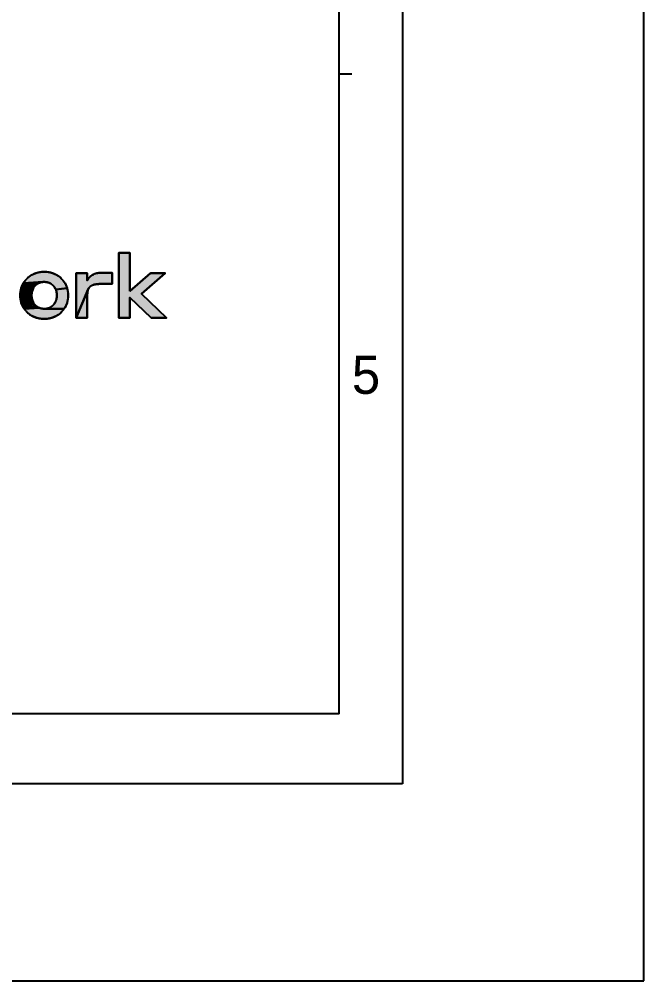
# Model space of a CAD drawing. Header units: millimetres. Extents: x 0 to 420, y 0 to 297.
# Drawn here: x 370.8 to 420, y 0 to 75.7 of the extents above; entities that cross this region are included whole.
import ezdxf

# ---------------------------------------------------------------- set-up
doc = ezdxf.new("R2010")
doc.units = ezdxf.units.MM
doc.header["$LTSCALE"] = 23.1
doc.layers.get('0').update_dxf_attribs({"linetype": 'CONTINUOUS'})
doc.styles.add('TEXTSTYLE_2', font='txt')

msp = doc.modelspace()

# ---------------------------------------------------------------- hatches: boundary and pattern name
at = {"linetype": 'CONTINUOUS'}
for points in [[(379.519, 54.279), (381.132, 55.711), (382.293, 55.711), (380.423, 54.07), (382.39, 52.193), (381.201, 52.193), (379.519, 53.792), (379.519, 52.193), (378.643, 52.193), (378.643, 57.31), (379.519, 57.31)], [(372.768, 55.801), (372.919, 55.796), (373.067, 55.781), (373.21, 55.755), (373.349, 55.72), (373.483, 55.676), (373.611, 55.622), (373.734, 55.56), (373.851, 55.489), (373.962, 55.411), (374.066, 55.324), (374.163, 55.23), (374.252, 55.129), (374.334, 55.022), (374.407, 54.907), (374.472, 54.787), (374.527, 54.661), (374.574, 54.529), (373.669, 54.423), (373.636, 54.492), (373.599, 54.557), (373.557, 54.619), (373.511, 54.677), (373.461, 54.731), (373.408, 54.781), (373.35, 54.827), (373.289, 54.868), (373.224, 54.904), (373.155, 54.935), (373.084, 54.961), (373.009, 54.982), (372.932, 54.997), (372.851, 55.006), (372.768, 55.009), (372.684, 55.006), (371.121, 54.907), (371.194, 55.022), (371.276, 55.129), (371.365, 55.23), (371.462, 55.324), (371.566, 55.411), (371.677, 55.489), (371.794, 55.56), (371.918, 55.622), (372.047, 55.676), (372.182, 55.72), (372.322, 55.755), (372.466, 55.781), (372.615, 55.796)], [(377.209, 55.73), (377.3, 55.732), (378.121, 55.732), (378.121, 54.849), (377.182, 54.849), (377.09, 54.848), (377.004, 54.844), (376.922, 54.837), (376.845, 54.828), (376.773, 54.816), (376.705, 54.801), (376.642, 54.784), (376.583, 54.764), (376.529, 54.741), (376.478, 54.715), (376.432, 54.686), (376.389, 54.654), (376.348, 54.617), (376.31, 54.575), (376.278, 54.531), (376.249, 54.482), (376.225, 54.43), (375.277, 52.193), (375.277, 55.711), (376.16, 55.711), (376.16, 55.12), (376.181, 55.163), (376.207, 55.21), (376.238, 55.261), (376.277, 55.314), (376.323, 55.368), (376.376, 55.423), (376.422, 55.463), (376.472, 55.502), (376.527, 55.539), (376.588, 55.575), (376.655, 55.608), (376.728, 55.638), (376.806, 55.665), (376.891, 55.688), (376.964, 55.703), (377.041, 55.715), (377.123, 55.724)], [(371.931, 54.554), (371.894, 54.489), (370.918, 54.392), (370.955, 54.529), (371.973, 54.616)], [(372.019, 54.674), (371.973, 54.616), (370.955, 54.529), (371.001, 54.661), (372.123, 54.779), (372.069, 54.729)], [(372.181, 54.825), (372.123, 54.779), (371.001, 54.661), (371.057, 54.787), (372.308, 54.903), (372.243, 54.866)], [(372.377, 54.934), (372.308, 54.903), (371.057, 54.787), (371.121, 54.907), (372.684, 55.006), (372.603, 54.996), (372.524, 54.981), (372.449, 54.96)], [(374.574, 54.529), (374.611, 54.392), (374.637, 54.25), (374.654, 54.103), (374.659, 53.952), (374.654, 53.801), (374.637, 53.655), (374.611, 53.513), (374.574, 53.375), (374.527, 53.244), (374.472, 53.117), (374.407, 52.997), (374.334, 52.882), (372.851, 52.898), (372.932, 52.907), (373.009, 52.922), (373.084, 52.943), (373.155, 52.969), (373.224, 53), (373.289, 53.036), (373.35, 53.077), (373.408, 53.123), (373.461, 53.173), (373.511, 53.227), (373.557, 53.285), (373.599, 53.347), (373.636, 53.412), (373.669, 53.481), (373.697, 53.553), (373.72, 53.628), (373.738, 53.705), (373.752, 53.785), (373.76, 53.868), (373.762, 53.952), (373.76, 54.037), (373.752, 54.119), (373.738, 54.199), (373.72, 54.276), (373.697, 54.351), (373.669, 54.423)], [(371.778, 54.117), (371.77, 54.036), (371.767, 53.952), (370.876, 53.801), (370.87, 53.952), (370.876, 54.103), (371.791, 54.197)], [(371.81, 54.274), (371.791, 54.197), (370.876, 54.103), (370.892, 54.25), (371.833, 54.348)], [(371.77, 53.869), (371.778, 53.787), (370.892, 53.655), (370.876, 53.801), (371.767, 53.952)], [(371.861, 54.42), (371.833, 54.348), (370.892, 54.25), (370.918, 54.392), (371.894, 54.489)], [(371.791, 53.708), (371.81, 53.63), (370.918, 53.513), (370.892, 53.655), (371.778, 53.787)], [(376.16, 54.042), (376.16, 52.193), (375.277, 52.193), (376.225, 54.43), (376.204, 54.375), (376.188, 54.316), (376.176, 54.253), (376.167, 54.187), (376.162, 54.116)], [(371.833, 53.556), (371.861, 53.484), (370.955, 53.375), (370.918, 53.513), (371.81, 53.63)], [(371.894, 53.415), (371.931, 53.35), (371.001, 53.244), (370.955, 53.375), (371.861, 53.484)], [(371.973, 53.288), (372.019, 53.23), (371.057, 53.117), (371.001, 53.244), (371.931, 53.35)], [(372.123, 53.125), (372.181, 53.079), (371.121, 52.997), (371.057, 53.117), (372.019, 53.23), (372.069, 53.175)], [(372.308, 53.001), (372.377, 52.97), (371.194, 52.882), (371.121, 52.997), (372.181, 53.079), (372.243, 53.038)], [(372.768, 52.895), (372.851, 52.898), (374.334, 52.882), (374.252, 52.775), (374.163, 52.674), (374.066, 52.58), (373.962, 52.493), (373.851, 52.415), (373.734, 52.344), (373.611, 52.282), (373.483, 52.229), (373.349, 52.184), (373.21, 52.149), (373.067, 52.123), (372.919, 52.108), (372.768, 52.103), (372.615, 52.108), (372.466, 52.123), (372.322, 52.149), (372.182, 52.184), (372.047, 52.229), (371.918, 52.282), (371.794, 52.344), (371.677, 52.415), (371.566, 52.493), (371.462, 52.58), (371.365, 52.674), (371.276, 52.775), (371.194, 52.882), (372.377, 52.97), (372.449, 52.944), (372.524, 52.923), (372.603, 52.908), (372.684, 52.898)]]:
    msp.add_hatch(color=7, dxfattribs=at).paths.add_polyline_path(points)

# ---------------------------------------------------------------- linework, layer by layer
at = {"color": 7, "linetype": 'CONTINUOUS'}
for p, q in [((420, 0), (420, 297)), ((401, 281.5), (401, 15.5)), ((396, 21), (396, 276)), ((396, 71.4), (397, 71.4)), ((379.519, 57.31), (378.643, 57.31)), ((378.643, 57.31), (378.643, 52.193)), ((379.519, 54.279), (379.519, 57.31)), ((376.16, 55.711), (375.277, 55.711)), ((375.277, 55.711), (375.277, 52.193)), ((376.16, 55.12), (376.16, 55.711)), ((378.121, 55.732), (377.3, 55.732)), ((378.121, 54.849), (378.121, 55.732)), ((381.132, 55.711), (379.519, 54.279)), ((380.423, 54.07), (382.293, 55.711)), ((382.293, 55.711), (381.132, 55.711)), ((377.182, 54.849), (378.121, 54.849)), ((376.16, 52.193), (376.16, 54.042)), ((379.519, 53.792), (381.201, 52.193)), ((379.519, 52.193), (379.519, 53.792)), ((382.39, 52.193), (380.423, 54.07)), ((375.277, 52.193), (376.16, 52.193)), ((378.643, 52.193), (379.519, 52.193)), ((381.201, 52.193), (382.39, 52.193)), ((396, 21), (23.5, 21)), ((401, 15.5), (19, 15.5)), ((0, 0), (420, 0))]:
    msp.add_line(p, q, dxfattribs=at)
for points in [[(379.519, 54.279), (381.132, 55.711), (382.293, 55.711), (380.423, 54.07), (382.39, 52.193), (381.201, 52.193), (379.519, 53.792), (379.519, 52.193), (378.643, 52.193), (378.643, 57.31), (379.519, 57.31), (379.519, 54.279)], [(372.768, 55.801), (372.721, 55.801), (372.675, 55.799), (372.628, 55.797), (372.582, 55.794), (372.537, 55.789), (372.492, 55.784), (372.447, 55.778), (372.403, 55.771), (372.359, 55.763), (372.315, 55.754), (372.272, 55.744), (372.23, 55.733), (372.188, 55.722), (372.146, 55.709), (372.105, 55.696), (372.064, 55.682), (372.024, 55.667), (371.984, 55.651), (371.945, 55.634), (371.907, 55.617), (371.869, 55.599), (371.831, 55.58), (371.794, 55.56), (371.758, 55.539), (371.722, 55.518), (371.687, 55.496), (371.652, 55.473), (371.618, 55.449), (371.585, 55.425), (371.552, 55.4), (371.52, 55.374), (371.488, 55.348), (371.457, 55.32), (371.427, 55.292), (371.398, 55.264), (371.369, 55.235), (371.341, 55.205), (371.314, 55.174), (371.287, 55.143), (371.261, 55.111), (371.236, 55.079), (371.211, 55.046), (371.188, 55.012), (371.165, 54.978), (371.143, 54.943), (371.121, 54.907), (371.101, 54.871), (371.081, 54.835), (371.062, 54.798), (371.044, 54.76), (371.027, 54.722), (371.01, 54.683), (370.995, 54.644), (370.98, 54.604), (370.966, 54.564), (370.953, 54.523), (370.941, 54.482), (370.93, 54.44), (370.92, 54.398), (370.911, 54.355), (370.902, 54.312), (370.895, 54.268), (370.888, 54.225), (370.883, 54.18), (370.878, 54.135), (370.875, 54.09), (370.872, 54.044), (370.871, 53.999), (370.87, 53.952)], [(372.768, 55.801), (372.919, 55.796), (373.067, 55.781), (373.21, 55.755), (373.349, 55.72), (373.483, 55.676), (373.611, 55.622), (373.734, 55.56), (373.851, 55.489), (373.962, 55.411), (374.066, 55.324), (374.163, 55.23), (374.252, 55.129), (374.334, 55.022), (374.407, 54.907), (374.472, 54.787), (374.527, 54.661), (374.574, 54.529), (373.669, 54.423), (373.636, 54.492), (373.599, 54.557), (373.557, 54.619), (373.511, 54.677), (373.461, 54.731), (373.408, 54.781), (373.35, 54.827), (373.289, 54.868), (373.224, 54.904), (373.155, 54.935), (373.084, 54.961), (373.009, 54.982), (372.932, 54.997), (372.851, 55.006), (372.768, 55.009), (372.684, 55.006), (371.121, 54.907), (371.194, 55.022), (371.276, 55.129), (371.365, 55.23), (371.462, 55.324), (371.566, 55.411), (371.677, 55.489), (371.794, 55.56), (371.918, 55.622), (372.047, 55.676), (372.182, 55.72), (372.322, 55.755), (372.466, 55.781), (372.615, 55.796), (372.768, 55.801)], [(374.659, 53.952), (374.659, 53.999), (374.657, 54.044), (374.655, 54.09), (374.651, 54.135), (374.647, 54.18), (374.641, 54.225), (374.635, 54.268), (374.627, 54.312), (374.619, 54.355), (374.609, 54.398), (374.599, 54.44), (374.588, 54.482), (374.576, 54.523), (374.563, 54.564), (374.549, 54.604), (374.534, 54.644), (374.518, 54.683), (374.502, 54.722), (374.485, 54.76), (374.466, 54.798), (374.447, 54.835), (374.428, 54.871), (374.407, 54.907), (374.385, 54.943), (374.363, 54.978), (374.34, 55.012), (374.317, 55.046), (374.292, 55.079), (374.267, 55.111), (374.241, 55.143), (374.214, 55.174), (374.187, 55.205), (374.159, 55.235), (374.13, 55.264), (374.1, 55.292), (374.07, 55.32), (374.039, 55.348), (374.008, 55.374), (373.976, 55.4), (373.943, 55.425), (373.91, 55.449), (373.876, 55.473), (373.841, 55.496), (373.806, 55.518), (373.771, 55.539), (373.734, 55.56), (373.697, 55.58), (373.66, 55.599), (373.622, 55.617), (373.584, 55.634), (373.545, 55.651), (373.505, 55.667), (373.465, 55.682), (373.425, 55.696), (373.384, 55.709), (373.343, 55.722), (373.301, 55.733), (373.259, 55.744), (373.216, 55.754), (373.173, 55.763), (373.13, 55.771), (373.086, 55.778), (373.041, 55.784), (372.997, 55.789), (372.952, 55.794), (372.906, 55.797), (372.861, 55.799), (372.815, 55.801), (372.768, 55.801)], [(377.209, 55.73), (377.3, 55.732), (378.121, 55.732), (378.121, 54.849), (377.182, 54.849), (377.09, 54.848), (377.004, 54.844), (376.922, 54.837), (376.845, 54.828), (376.773, 54.816), (376.705, 54.801), (376.642, 54.784), (376.583, 54.764), (376.529, 54.741), (376.478, 54.715), (376.432, 54.686), (376.389, 54.654), (376.348, 54.617), (376.31, 54.575), (376.278, 54.531), (376.249, 54.482), (376.225, 54.43), (375.277, 52.193), (375.277, 55.711), (376.16, 55.711), (376.16, 55.12), (376.181, 55.163), (376.207, 55.21), (376.238, 55.261), (376.277, 55.314), (376.323, 55.368), (376.376, 55.423), (376.422, 55.463), (376.472, 55.502), (376.527, 55.539), (376.588, 55.575), (376.655, 55.608), (376.728, 55.638), (376.806, 55.665), (376.891, 55.688), (376.964, 55.703), (377.041, 55.715), (377.123, 55.724), (377.209, 55.73)], [(377.3, 55.732), (377.271, 55.732), (377.243, 55.731), (377.215, 55.73), (377.187, 55.729), (377.16, 55.727), (377.133, 55.725), (377.107, 55.723), (377.081, 55.72), (377.056, 55.717), (377.031, 55.714), (377.007, 55.71), (376.983, 55.706), (376.959, 55.702), (376.936, 55.698), (376.913, 55.693), (376.891, 55.688), (376.866, 55.681), (376.842, 55.675), (376.818, 55.668), (376.795, 55.661), (376.772, 55.654), (376.749, 55.646), (376.728, 55.638), (376.706, 55.63), (376.685, 55.621), (376.665, 55.612), (376.645, 55.603), (376.626, 55.594), (376.607, 55.584), (376.588, 55.575), (376.567, 55.563), (376.547, 55.551), (376.527, 55.539), (376.508, 55.527), (376.49, 55.514), (376.472, 55.502), (376.455, 55.489), (376.438, 55.476), (376.422, 55.463), (376.406, 55.449), (376.391, 55.436), (376.376, 55.423), (376.361, 55.408), (376.346, 55.393), (376.332, 55.378), (376.318, 55.363), (376.305, 55.349), (376.293, 55.334), (376.281, 55.319), (376.269, 55.304), (376.259, 55.29), (376.248, 55.275), (376.238, 55.261), (376.229, 55.247), (376.22, 55.233), (376.212, 55.219), (376.204, 55.206), (376.196, 55.193), (376.189, 55.18), (376.183, 55.167), (376.176, 55.155), (376.171, 55.143), (376.165, 55.131), (376.16, 55.12)], [(371.931, 54.554), (371.894, 54.489), (370.918, 54.392), (370.955, 54.529), (371.973, 54.616), (371.931, 54.554)], [(372.019, 54.674), (371.973, 54.616), (370.955, 54.529), (371.001, 54.661), (372.123, 54.779), (372.069, 54.729), (372.019, 54.674)], [(372.181, 54.825), (372.123, 54.779), (371.001, 54.661), (371.057, 54.787), (372.308, 54.903), (372.243, 54.866), (372.181, 54.825)], [(372.377, 54.934), (372.308, 54.903), (371.057, 54.787), (371.121, 54.907), (372.684, 55.006), (372.603, 54.996), (372.524, 54.981), (372.449, 54.96), (372.377, 54.934)], [(371.767, 53.952), (371.767, 53.978), (371.768, 54.003), (371.769, 54.028), (371.771, 54.054), (371.773, 54.078), (371.776, 54.103), (371.779, 54.128), (371.783, 54.152), (371.787, 54.176), (371.792, 54.2), (371.797, 54.224), (371.803, 54.247), (371.809, 54.271), (371.815, 54.294), (371.822, 54.316), (371.83, 54.339), (371.837, 54.361), (371.846, 54.383), (371.854, 54.405), (371.864, 54.426), (371.873, 54.447), (371.883, 54.468), (371.894, 54.489), (371.905, 54.509), (371.916, 54.529), (371.928, 54.549), (371.94, 54.568), (371.952, 54.587), (371.965, 54.606), (371.979, 54.624), (371.992, 54.642), (372.006, 54.66), (372.021, 54.677), (372.036, 54.694), (372.051, 54.71), (372.067, 54.726), (372.083, 54.742), (372.099, 54.758), (372.116, 54.773), (372.133, 54.787), (372.15, 54.801), (372.168, 54.815), (372.186, 54.829), (372.205, 54.842), (372.224, 54.854), (372.243, 54.866), (372.262, 54.878), (372.282, 54.889), (372.302, 54.9), (372.323, 54.91), (372.344, 54.92), (372.365, 54.929), (372.386, 54.938), (372.408, 54.946), (372.43, 54.954), (372.452, 54.961), (372.475, 54.968), (372.498, 54.975), (372.521, 54.98), (372.545, 54.986), (372.568, 54.991), (372.592, 54.995), (372.617, 54.998), (372.641, 55.002), (372.666, 55.004), (372.691, 55.006), (372.717, 55.008), (372.742, 55.008), (372.768, 55.009)], [(372.768, 55.009), (372.794, 55.008), (372.819, 55.008), (372.844, 55.006), (372.869, 55.004), (372.894, 55.002), (372.918, 54.999), (372.942, 54.995), (372.966, 54.991), (372.989, 54.986), (373.013, 54.981), (373.036, 54.975), (373.058, 54.969), (373.081, 54.962), (373.103, 54.955), (373.125, 54.947), (373.146, 54.939), (373.168, 54.93), (373.189, 54.921), (373.209, 54.911), (373.23, 54.901), (373.25, 54.89), (373.269, 54.879), (373.289, 54.868), (373.308, 54.856), (373.326, 54.843), (373.345, 54.83), (373.363, 54.817), (373.381, 54.804), (373.398, 54.789), (373.415, 54.775), (373.432, 54.76), (373.448, 54.745), (373.464, 54.729), (373.479, 54.713), (373.494, 54.696), (373.509, 54.68), (373.524, 54.662), (373.538, 54.645), (373.551, 54.627), (373.565, 54.609), (373.578, 54.59), (373.59, 54.571), (373.602, 54.552), (373.614, 54.532), (373.625, 54.512), (373.636, 54.492), (373.646, 54.471), (373.656, 54.45), (373.666, 54.429), (373.675, 54.408), (373.684, 54.386), (373.692, 54.364), (373.7, 54.342), (373.707, 54.319), (373.714, 54.296), (373.721, 54.273), (373.727, 54.25), (373.732, 54.226), (373.738, 54.202), (373.742, 54.178), (373.746, 54.154), (373.75, 54.129), (373.753, 54.105), (373.756, 54.08), (373.758, 54.055), (373.76, 54.029), (373.761, 54.004), (373.762, 53.978), (373.762, 53.952)], [(374.574, 54.529), (374.611, 54.392), (374.637, 54.25), (374.654, 54.103), (374.659, 53.952), (374.654, 53.801), (374.637, 53.655), (374.611, 53.513), (374.574, 53.375), (374.527, 53.244), (374.472, 53.117), (374.407, 52.997), (374.334, 52.882), (372.851, 52.898), (372.932, 52.907), (373.009, 52.922), (373.084, 52.943), (373.155, 52.969), (373.224, 53), (373.289, 53.036), (373.35, 53.077), (373.408, 53.123), (373.461, 53.173), (373.511, 53.227), (373.557, 53.285), (373.599, 53.347), (373.636, 53.412), (373.669, 53.481), (373.697, 53.553), (373.72, 53.628), (373.738, 53.705), (373.752, 53.785), (373.76, 53.868), (373.762, 53.952), (373.76, 54.037), (373.752, 54.119), (373.738, 54.199), (373.72, 54.276), (373.697, 54.351), (373.669, 54.423), (374.574, 54.529)], [(376.16, 54.042), (376.16, 54.066), (376.161, 54.089), (376.161, 54.112), (376.163, 54.135), (376.164, 54.157), (376.166, 54.179), (376.168, 54.2), (376.171, 54.221), (376.174, 54.242), (376.177, 54.262), (376.181, 54.282), (376.185, 54.302), (376.189, 54.321), (376.194, 54.34), (376.199, 54.358), (376.205, 54.377), (376.211, 54.394), (376.217, 54.412), (376.224, 54.429), (376.231, 54.446), (376.239, 54.462), (376.247, 54.478), (376.255, 54.494), (376.264, 54.509), (376.273, 54.524), (376.283, 54.539), (376.293, 54.553), (376.303, 54.567), (376.314, 54.58), (376.326, 54.593), (376.338, 54.606), (376.35, 54.619), (376.363, 54.631), (376.376, 54.643), (376.389, 54.654), (376.402, 54.665), (376.416, 54.675), (376.429, 54.684), (376.444, 54.694), (376.458, 54.703), (376.473, 54.712), (376.488, 54.72), (376.504, 54.729), (376.52, 54.737), (376.537, 54.744), (376.554, 54.752), (376.571, 54.759), (376.589, 54.766), (376.608, 54.772), (376.626, 54.779), (376.645, 54.785), (376.665, 54.791), (376.685, 54.796), (376.705, 54.801), (376.726, 54.806), (376.748, 54.811), (376.769, 54.815), (376.792, 54.819), (376.814, 54.823), (376.838, 54.827), (376.861, 54.83), (376.885, 54.833), (376.91, 54.836), (376.935, 54.838), (376.96, 54.841), (376.986, 54.843), (377.013, 54.844), (377.04, 54.846), (377.067, 54.847), (377.095, 54.848), (377.123, 54.849), (377.152, 54.849), (377.182, 54.849)], [(371.778, 54.117), (371.77, 54.036), (371.767, 53.952), (370.876, 53.801), (370.87, 53.952), (370.876, 54.103), (371.791, 54.197), (371.778, 54.117)], [(370.87, 53.952), (370.871, 53.906), (370.872, 53.86), (370.875, 53.814), (370.878, 53.769), (370.883, 53.724), (370.888, 53.68), (370.895, 53.636), (370.902, 53.592), (370.911, 53.549), (370.92, 53.506), (370.93, 53.464), (370.941, 53.423), (370.953, 53.381), (370.966, 53.341), (370.98, 53.3), (370.995, 53.26), (371.01, 53.221), (371.027, 53.182), (371.044, 53.144), (371.062, 53.107), (371.081, 53.069), (371.101, 53.033), (371.121, 52.997), (371.143, 52.961), (371.165, 52.926), (371.188, 52.892), (371.211, 52.858), (371.236, 52.825), (371.261, 52.793), (371.287, 52.761), (371.314, 52.73), (371.341, 52.699), (371.369, 52.669), (371.398, 52.64), (371.427, 52.612), (371.457, 52.584), (371.488, 52.557), (371.52, 52.53), (371.552, 52.504), (371.585, 52.479), (371.618, 52.455), (371.652, 52.431), (371.687, 52.408), (371.722, 52.386), (371.758, 52.365), (371.794, 52.344), (371.831, 52.324), (371.869, 52.305), (371.907, 52.287), (371.945, 52.27), (371.984, 52.253), (372.024, 52.237), (372.064, 52.222), (372.105, 52.208), (372.146, 52.195), (372.188, 52.182), (372.23, 52.171), (372.272, 52.16), (372.315, 52.15), (372.359, 52.141), (372.403, 52.133), (372.447, 52.126), (372.492, 52.12), (372.537, 52.115), (372.582, 52.11), (372.628, 52.107), (372.675, 52.105), (372.721, 52.103), (372.768, 52.103)], [(371.81, 54.274), (371.791, 54.197), (370.876, 54.103), (370.892, 54.25), (371.833, 54.348), (371.81, 54.274)], [(371.77, 53.869), (371.778, 53.787), (370.892, 53.655), (370.876, 53.801), (371.767, 53.952), (371.77, 53.869)], [(371.861, 54.42), (371.833, 54.348), (370.892, 54.25), (370.918, 54.392), (371.894, 54.489), (371.861, 54.42)], [(371.791, 53.708), (371.81, 53.63), (370.918, 53.513), (370.892, 53.655), (371.778, 53.787), (371.791, 53.708)], [(372.768, 52.895), (372.742, 52.895), (372.717, 52.896), (372.691, 52.898), (372.666, 52.9), (372.641, 52.902), (372.617, 52.906), (372.592, 52.909), (372.568, 52.913), (372.545, 52.918), (372.521, 52.924), (372.498, 52.929), (372.475, 52.936), (372.452, 52.943), (372.43, 52.95), (372.408, 52.958), (372.386, 52.966), (372.365, 52.975), (372.344, 52.984), (372.323, 52.994), (372.302, 53.004), (372.282, 53.015), (372.262, 53.026), (372.243, 53.038), (372.224, 53.05), (372.205, 53.063), (372.186, 53.075), (372.168, 53.089), (372.15, 53.103), (372.133, 53.117), (372.116, 53.131), (372.099, 53.146), (372.083, 53.162), (372.067, 53.178), (372.051, 53.194), (372.036, 53.21), (372.021, 53.227), (372.006, 53.245), (371.992, 53.262), (371.979, 53.28), (371.965, 53.299), (371.952, 53.317), (371.94, 53.336), (371.928, 53.356), (371.916, 53.375), (371.905, 53.395), (371.894, 53.415), (371.883, 53.436), (371.873, 53.457), (371.864, 53.478), (371.854, 53.5), (371.846, 53.521), (371.837, 53.543), (371.83, 53.565), (371.822, 53.588), (371.815, 53.611), (371.809, 53.634), (371.803, 53.657), (371.797, 53.68), (371.792, 53.704), (371.787, 53.728), (371.783, 53.752), (371.779, 53.777), (371.776, 53.801), (371.773, 53.826), (371.771, 53.851), (371.769, 53.876), (371.768, 53.901), (371.767, 53.927), (371.767, 53.952)], [(372.768, 52.103), (372.815, 52.103), (372.861, 52.105), (372.906, 52.107), (372.952, 52.11), (372.997, 52.115), (373.041, 52.12), (373.086, 52.126), (373.13, 52.133), (373.173, 52.141), (373.216, 52.15), (373.259, 52.16), (373.301, 52.171), (373.343, 52.182), (373.384, 52.195), (373.425, 52.208), (373.465, 52.222), (373.505, 52.237), (373.545, 52.253), (373.584, 52.27), (373.622, 52.287), (373.66, 52.305), (373.697, 52.324), (373.734, 52.344), (373.771, 52.365), (373.806, 52.386), (373.841, 52.408), (373.876, 52.431), (373.91, 52.455), (373.943, 52.479), (373.976, 52.504), (374.008, 52.53), (374.039, 52.557), (374.07, 52.584), (374.1, 52.612), (374.13, 52.64), (374.159, 52.669), (374.187, 52.699), (374.214, 52.73), (374.241, 52.761), (374.267, 52.793), (374.292, 52.825), (374.317, 52.858), (374.34, 52.892), (374.363, 52.926), (374.385, 52.961), (374.407, 52.997), (374.428, 53.033), (374.447, 53.069), (374.466, 53.107), (374.485, 53.144), (374.502, 53.182), (374.518, 53.221), (374.534, 53.26), (374.549, 53.3), (374.563, 53.341), (374.576, 53.381), (374.588, 53.423), (374.599, 53.464), (374.609, 53.506), (374.619, 53.549), (374.627, 53.592), (374.635, 53.636), (374.641, 53.68), (374.647, 53.724), (374.651, 53.769), (374.655, 53.814), (374.657, 53.86), (374.659, 53.906), (374.659, 53.952)], [(373.762, 53.952), (373.762, 53.926), (373.761, 53.9), (373.76, 53.875), (373.758, 53.85), (373.756, 53.824), (373.753, 53.8), (373.75, 53.775), (373.746, 53.75), (373.742, 53.726), (373.738, 53.702), (373.732, 53.678), (373.727, 53.654), (373.721, 53.631), (373.714, 53.608), (373.707, 53.585), (373.7, 53.563), (373.692, 53.54), (373.684, 53.518), (373.675, 53.496), (373.666, 53.475), (373.656, 53.454), (373.646, 53.433), (373.636, 53.412), (373.625, 53.392), (373.614, 53.372), (373.602, 53.353), (373.59, 53.333), (373.578, 53.314), (373.565, 53.296), (373.551, 53.277), (373.538, 53.259), (373.524, 53.242), (373.509, 53.225), (373.494, 53.208), (373.479, 53.191), (373.464, 53.175), (373.448, 53.159), (373.432, 53.144), (373.415, 53.129), (373.398, 53.115), (373.381, 53.101), (373.363, 53.087), (373.345, 53.074), (373.326, 53.061), (373.308, 53.048), (373.289, 53.036), (373.269, 53.025), (373.25, 53.014), (373.23, 53.003), (373.209, 52.993), (373.189, 52.983), (373.168, 52.974), (373.146, 52.965), (373.125, 52.957), (373.103, 52.949), (373.081, 52.942), (373.058, 52.935), (373.036, 52.929), (373.013, 52.923), (372.989, 52.918), (372.966, 52.913), (372.942, 52.909), (372.918, 52.905), (372.894, 52.902), (372.869, 52.9), (372.844, 52.898), (372.819, 52.896), (372.794, 52.895), (372.768, 52.895)], [(376.16, 54.042), (376.16, 52.193), (375.277, 52.193), (376.225, 54.43), (376.204, 54.375), (376.188, 54.316), (376.176, 54.253), (376.167, 54.187), (376.162, 54.116), (376.16, 54.042)], [(371.833, 53.556), (371.861, 53.484), (370.955, 53.375), (370.918, 53.513), (371.81, 53.63), (371.833, 53.556)], [(371.894, 53.415), (371.931, 53.35), (371.001, 53.244), (370.955, 53.375), (371.861, 53.484), (371.894, 53.415)], [(371.973, 53.288), (372.019, 53.23), (371.057, 53.117), (371.001, 53.244), (371.931, 53.35), (371.973, 53.288)], [(372.123, 53.125), (372.181, 53.079), (371.121, 52.997), (371.057, 53.117), (372.019, 53.23), (372.069, 53.175), (372.123, 53.125)], [(372.308, 53.001), (372.377, 52.97), (371.194, 52.882), (371.121, 52.997), (372.181, 53.079), (372.243, 53.038), (372.308, 53.001)], [(372.768, 52.895), (372.851, 52.898), (374.334, 52.882), (374.252, 52.775), (374.163, 52.674), (374.066, 52.58), (373.962, 52.493), (373.851, 52.415), (373.734, 52.344), (373.611, 52.282), (373.483, 52.229), (373.349, 52.184), (373.21, 52.149), (373.067, 52.123), (372.919, 52.108), (372.768, 52.103), (372.615, 52.108), (372.466, 52.123), (372.322, 52.149), (372.182, 52.184), (372.047, 52.229), (371.918, 52.282), (371.794, 52.344), (371.677, 52.415), (371.566, 52.493), (371.462, 52.58), (371.365, 52.674), (371.276, 52.775), (371.194, 52.882), (372.377, 52.97), (372.449, 52.944), (372.524, 52.923), (372.603, 52.908), (372.684, 52.898), (372.768, 52.895)]]:
    msp.add_lwpolyline(points, dxfattribs=at)

# ---------------------------------------------------------------- texts
at = {"color": 7, "linetype": 'CONTINUOUS', "insert": (397, 49.2), "char_height": 3, "width": 3, "attachment_point": 1, "line_spacing_factor": 0.9, "style": 'TEXTSTYLE_2'}
msp.add_mtext('5', dxfattribs=at)

doc.saveas('drawing.dxf')
